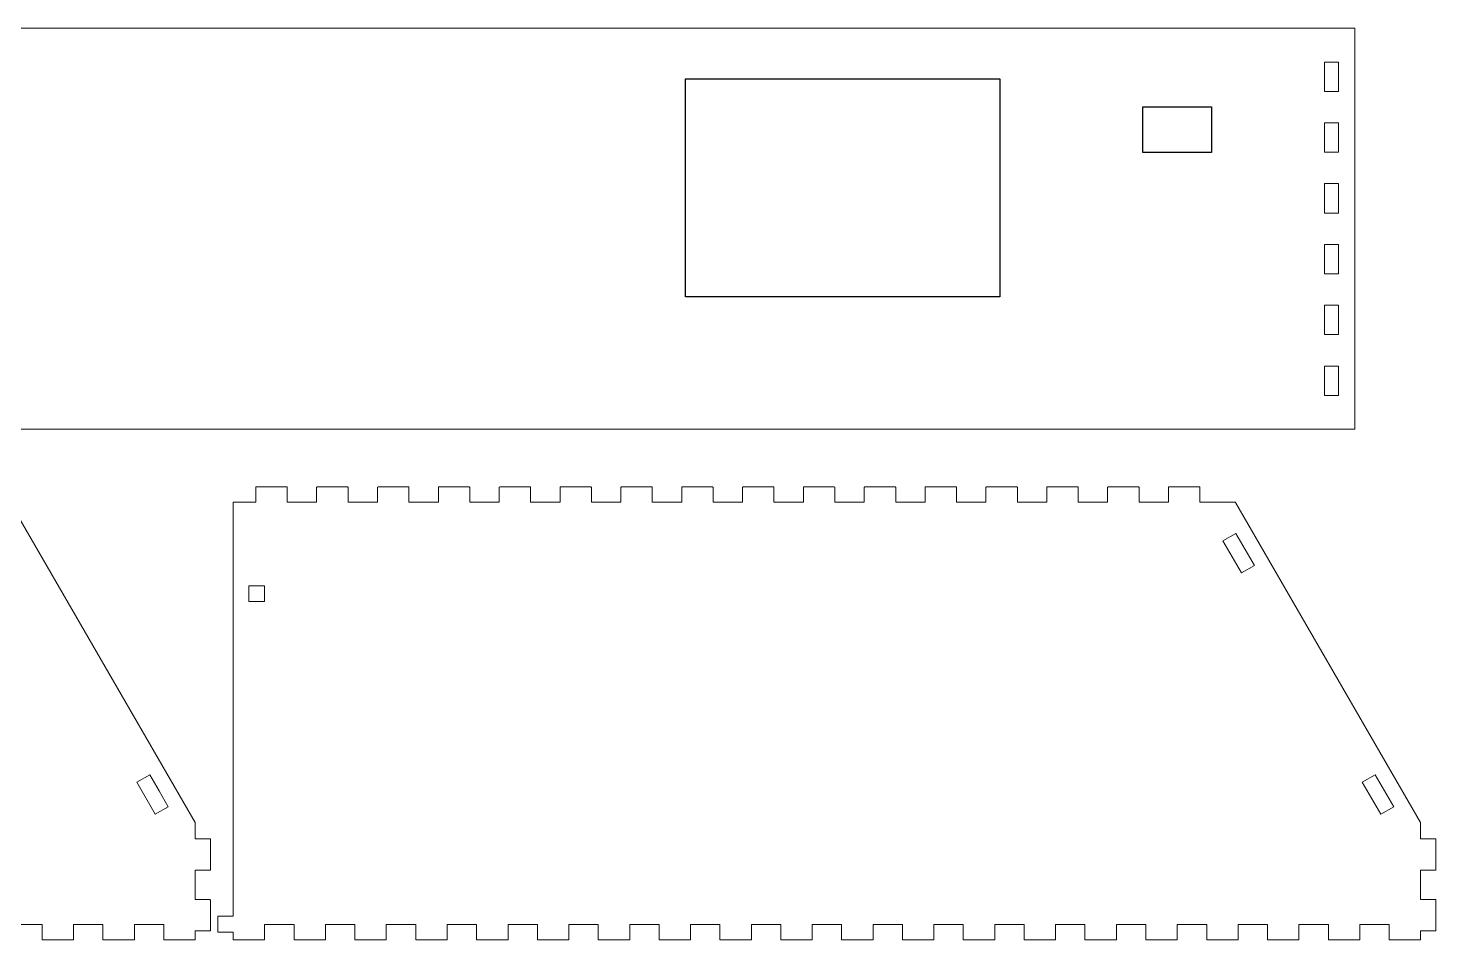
# Model space of a CAD drawing. Header units: millimetres. Extents: x -606 to 612, y -200 to 208.
# Drawn here: x -402.1 to -124.4, y -200.1 to -20.1 of the extents above; entities that cross this region are included whole.
import ezdxf

# ---------------------------------------------------------------- set-up
doc = ezdxf.new("R2010")
doc.units = ezdxf.units.MM
doc.header["$MEASUREMENT"] = 0
doc.layers.add('Camada 1', color=7, linetype='Continuous')

msp = doc.modelspace()

# ---------------------------------------------------------------- linework, layer by layer
for points in [[(-210.41, -30.11), (-210.41, -73.11), (-272.41, -73.11), (-272.41, -30.11)], [(-168.68, -35.64), (-168.68, -44.64), (-182.18, -44.64), (-182.18, -35.64)]]:
    msp.add_lwpolyline(points, close=True)
at = {"layer": 'Camada 1', "lineweight": 20}
for points, knots in [([(-140.4, -96.19), (-140.4, -96.19), (-140.4, -23.21), (-140.4, -23.21), (-140.4, -23.21), (-140.4, -20.21), (-140.4, -20.21), (-140.4, -20.16), (-140.45, -20.11), (-140.5, -20.11), (-140.5, -20.11), (-146.5, -20.11), (-146.5, -20.11), (-146.5, -20.11), (-534.5, -20.11), (-534.5, -20.11), (-534.5, -20.11), (-540.5, -20.11), (-540.5, -20.11), (-540.56, -20.11), (-540.6, -20.16), (-540.6, -20.21), (-540.6, -20.21), (-540.6, -23.21), (-540.6, -23.21), (-540.6, -23.21), (-540.6, -96.19), (-540.6, -96.19), (-540.6, -96.19), (-540.6, -99.19), (-540.6, -99.19), (-540.6, -99.24), (-540.56, -99.29), (-540.5, -99.29), (-540.5, -99.29), (-534.5, -99.29), (-534.5, -99.29), (-534.5, -99.29), (-146.5, -99.29), (-146.5, -99.29), (-146.5, -99.29), (-140.5, -99.29), (-140.5, -99.29), (-140.45, -99.29), (-140.4, -99.24), (-140.4, -99.19), (-140.4, -99.19), (-140.4, -96.19), (-140.4, -96.19)], [0, 0, 0, 0, 0.0625, 0.0625, 0.0625, 0.125, 0.125, 0.125, 0.1875, 0.1875, 0.1875, 0.25, 0.25, 0.25, 0.3125, 0.3125, 0.3125, 0.375, 0.375, 0.375, 0.4375, 0.4375, 0.4375, 0.5, 0.5, 0.5, 0.5625, 0.5625, 0.5625, 0.625, 0.625, 0.625, 0.6875, 0.6875, 0.6875, 0.75, 0.75, 0.75, 0.8125, 0.8125, 0.8125, 0.875, 0.875, 0.875, 0.9375, 0.9375, 0.9375, 1, 1, 1, 1]), ([(-143.6, -29.7), (-143.6, -29.7), (-143.6, -32.6), (-143.6, -32.6), (-143.6, -32.6), (-146.4, -32.6), (-146.4, -32.6), (-146.4, -32.6), (-146.4, -26.8), (-146.4, -26.8), (-146.4, -26.8), (-143.6, -26.8), (-143.6, -26.8), (-143.6, -26.8), (-143.6, -29.7), (-143.6, -29.7)], [0, 0, 0, 0, 0.2, 0.2, 0.2, 0.4, 0.4, 0.4, 0.6, 0.6, 0.6, 0.8, 0.8, 0.8, 1, 1, 1, 1]), ([(-143.6, -41.7), (-143.6, -41.7), (-143.6, -44.6), (-143.6, -44.6), (-143.6, -44.6), (-146.4, -44.6), (-146.4, -44.6), (-146.4, -44.6), (-146.4, -38.8), (-146.4, -38.8), (-146.4, -38.8), (-143.6, -38.8), (-143.6, -38.8), (-143.6, -38.8), (-143.6, -41.7), (-143.6, -41.7)], [0, 0, 0, 0, 0.2, 0.2, 0.2, 0.4, 0.4, 0.4, 0.6, 0.6, 0.6, 0.8, 0.8, 0.8, 1, 1, 1, 1]), ([(-143.6, -53.7), (-143.6, -53.7), (-143.6, -56.6), (-143.6, -56.6), (-143.6, -56.6), (-146.4, -56.6), (-146.4, -56.6), (-146.4, -56.6), (-146.4, -50.8), (-146.4, -50.8), (-146.4, -50.8), (-143.6, -50.8), (-143.6, -50.8), (-143.6, -50.8), (-143.6, -53.7), (-143.6, -53.7)], [0, 0, 0, 0, 0.2, 0.2, 0.2, 0.4, 0.4, 0.4, 0.6, 0.6, 0.6, 0.8, 0.8, 0.8, 1, 1, 1, 1]), ([(-143.6, -65.7), (-143.6, -65.7), (-143.6, -68.6), (-143.6, -68.6), (-143.6, -68.6), (-146.4, -68.6), (-146.4, -68.6), (-146.4, -68.6), (-146.4, -62.8), (-146.4, -62.8), (-146.4, -62.8), (-143.6, -62.8), (-143.6, -62.8), (-143.6, -62.8), (-143.6, -65.7), (-143.6, -65.7)], [0, 0, 0, 0, 0.2, 0.2, 0.2, 0.4, 0.4, 0.4, 0.6, 0.6, 0.6, 0.8, 0.8, 0.8, 1, 1, 1, 1]), ([(-143.6, -77.7), (-143.6, -77.7), (-143.6, -80.6), (-143.6, -80.6), (-143.6, -80.6), (-146.4, -80.6), (-146.4, -80.6), (-146.4, -80.6), (-146.4, -74.8), (-146.4, -74.8), (-146.4, -74.8), (-143.6, -74.8), (-143.6, -74.8), (-143.6, -74.8), (-143.6, -77.7), (-143.6, -77.7)], [0, 0, 0, 0, 0.2, 0.2, 0.2, 0.4, 0.4, 0.4, 0.6, 0.6, 0.6, 0.8, 0.8, 0.8, 1, 1, 1, 1]), ([(-143.6, -89.7), (-143.6, -89.7), (-143.6, -92.6), (-143.6, -92.6), (-143.6, -92.6), (-146.4, -92.6), (-146.4, -92.6), (-146.4, -92.6), (-146.4, -86.8), (-146.4, -86.8), (-146.4, -86.8), (-143.6, -86.8), (-143.6, -86.8), (-143.6, -86.8), (-143.6, -89.7), (-143.6, -89.7)], [0, 0, 0, 0, 0.2, 0.2, 0.2, 0.4, 0.4, 0.4, 0.6, 0.6, 0.6, 0.8, 0.8, 0.8, 1, 1, 1, 1]), ([(-603.21, -200.05), (-603.21, -200.05), (-597.21, -200.05), (-597.21, -200.05), (-597.15, -200.05), (-597.11, -200), (-597.11, -199.95), (-597.11, -199.95), (-597.11, -197.05), (-597.11, -197.05), (-597.11, -197.05), (-591.31, -197.05), (-591.31, -197.05), (-591.31, -197.05), (-591.31, -199.95), (-591.31, -199.95), (-591.31, -200), (-591.26, -200.05), (-591.21, -200.05), (-591.21, -200.05), (-585.21, -200.05), (-585.21, -200.05), (-585.15, -200.05), (-585.11, -200), (-585.11, -199.95), (-585.11, -199.95), (-585.11, -197.05), (-585.11, -197.05), (-585.11, -197.05), (-579.31, -197.05), (-579.31, -197.05), (-579.31, -197.05), (-579.31, -199.95), (-579.31, -199.95), (-579.31, -200), (-579.26, -200.05), (-579.21, -200.05), (-579.21, -200.05), (-573.21, -200.05), (-573.21, -200.05), (-573.15, -200.05), (-573.11, -200), (-573.11, -199.95), (-573.11, -199.95), (-573.11, -197.05), (-573.11, -197.05), (-573.11, -197.05), (-567.31, -197.05), (-567.31, -197.05), (-567.31, -197.05), (-567.31, -199.95), (-567.31, -199.95), (-567.31, -200), (-567.26, -200.05), (-567.21, -200.05), (-567.21, -200.05), (-561.21, -200.05), (-561.21, -200.05), (-561.15, -200.05), (-561.11, -200), (-561.11, -199.95), (-561.11, -199.95), (-561.11, -197.05), (-561.11, -197.05), (-561.11, -197.05), (-555.31, -197.05), (-555.31, -197.05), (-555.31, -197.05), (-555.31, -199.95), (-555.31, -199.95), (-555.31, -200), (-555.26, -200.05), (-555.21, -200.05), (-555.21, -200.05), (-549.21, -200.05), (-549.21, -200.05), (-549.15, -200.05), (-549.11, -200), (-549.11, -199.95), (-549.11, -199.95), (-549.11, -197.05), (-549.11, -197.05), (-549.11, -197.05), (-543.31, -197.05), (-543.31, -197.05), (-543.31, -197.05), (-543.31, -199.95), (-543.31, -199.95), (-543.31, -200), (-543.26, -200.05), (-543.21, -200.05), (-543.21, -200.05), (-537.21, -200.05), (-537.21, -200.05), (-537.15, -200.05), (-537.11, -200), (-537.11, -199.95), (-537.11, -199.95), (-537.11, -197.05), (-537.11, -197.05), (-537.11, -197.05), (-531.31, -197.05), (-531.31, -197.05), (-531.31, -197.05), (-531.31, -199.95), (-531.31, -199.95), (-531.31, -200), (-531.26, -200.05), (-531.21, -200.05), (-531.21, -200.05), (-525.21, -200.05), (-525.21, -200.05), (-525.15, -200.05), (-525.11, -200), (-525.11, -199.95), (-525.11, -199.95), (-525.11, -197.05), (-525.11, -197.05), (-525.11, -197.05), (-519.31, -197.05), (-519.31, -197.05), (-519.31, -197.05), (-519.31, -199.95), (-519.31, -199.95), (-519.31, -200), (-519.26, -200.05), (-519.21, -200.05), (-519.21, -200.05), (-513.21, -200.05), (-513.21, -200.05), (-513.15, -200.05), (-513.11, -200), (-513.11, -199.95), (-513.11, -199.95), (-513.11, -197.05), (-513.11, -197.05), (-513.11, -197.05), (-507.31, -197.05), (-507.31, -197.05), (-507.31, -197.05), (-507.31, -199.95), (-507.31, -199.95), (-507.31, -200), (-507.26, -200.05), (-507.21, -200.05), (-507.21, -200.05), (-501.21, -200.05), (-501.21, -200.05), (-501.15, -200.05), (-501.11, -200), (-501.11, -199.95), (-501.11, -199.95), (-501.11, -197.05), (-501.11, -197.05), (-501.11, -197.05), (-495.31, -197.05), (-495.31, -197.05), (-495.31, -197.05), (-495.31, -199.95), (-495.31, -199.95), (-495.31, -200), (-495.26, -200.05), (-495.21, -200.05), (-495.21, -200.05), (-489.21, -200.05), (-489.21, -200.05), (-489.15, -200.05), (-489.11, -200), (-489.11, -199.95), (-489.11, -199.95), (-489.11, -197.05), (-489.11, -197.05), (-489.11, -197.05), (-483.31, -197.05), (-483.31, -197.05), (-483.31, -197.05), (-483.31, -199.95), (-483.31, -199.95), (-483.31, -200), (-483.26, -200.05), (-483.21, -200.05), (-483.21, -200.05), (-477.21, -200.05), (-477.21, -200.05), (-477.15, -200.05), (-477.11, -200), (-477.11, -199.95), (-477.11, -199.95), (-477.11, -197.05), (-477.11, -197.05), (-477.11, -197.05), (-471.31, -197.05), (-471.31, -197.05), (-471.31, -197.05), (-471.31, -199.95), (-471.31, -199.95), (-471.31, -200), (-471.26, -200.05), (-471.21, -200.05), (-471.21, -200.05), (-465.21, -200.05), (-465.21, -200.05), (-465.15, -200.05), (-465.11, -200), (-465.11, -199.95), (-465.11, -199.95), (-465.11, -197.05), (-465.11, -197.05), (-465.11, -197.05), (-459.31, -197.05), (-459.31, -197.05), (-459.31, -197.05), (-459.31, -199.95), (-459.31, -199.95), (-459.31, -200), (-459.26, -200.05), (-459.21, -200.05), (-459.21, -200.05), (-453.21, -200.05), (-453.21, -200.05), (-453.15, -200.05), (-453.11, -200), (-453.11, -199.95), (-453.11, -199.95), (-453.11, -197.05), (-453.11, -197.05), (-453.11, -197.05), (-447.31, -197.05), (-447.31, -197.05), (-447.31, -197.05), (-447.31, -199.95), (-447.31, -199.95), (-447.31, -200), (-447.26, -200.05), (-447.21, -200.05), (-447.21, -200.05), (-441.21, -200.05), (-441.21, -200.05), (-441.15, -200.05), (-441.11, -200), (-441.11, -199.95), (-441.11, -199.95), (-441.11, -197.05), (-441.11, -197.05), (-441.11, -197.05), (-435.31, -197.05), (-435.31, -197.05), (-435.31, -197.05), (-435.31, -199.95), (-435.31, -199.95), (-435.31, -200), (-435.26, -200.05), (-435.21, -200.05), (-435.21, -200.05), (-429.21, -200.05), (-429.21, -200.05), (-429.15, -200.05), (-429.11, -200), (-429.11, -199.95), (-429.11, -199.95), (-429.11, -197.05), (-429.11, -197.05), (-429.11, -197.05), (-423.31, -197.05), (-423.31, -197.05), (-423.31, -197.05), (-423.31, -199.95), (-423.31, -199.95), (-423.31, -200), (-423.26, -200.05), (-423.21, -200.05), (-423.21, -200.05), (-417.21, -200.05), (-417.21, -200.05), (-417.15, -200.05), (-417.11, -200), (-417.11, -199.95), (-417.11, -199.95), (-417.11, -197.05), (-417.11, -197.05), (-417.11, -197.05), (-411.31, -197.05), (-411.31, -197.05), (-411.31, -197.05), (-411.31, -199.95), (-411.31, -199.95), (-411.31, -200), (-411.26, -200.05), (-411.21, -200.05), (-411.21, -200.05), (-405.21, -200.05), (-405.21, -200.05), (-405.15, -200.05), (-405.11, -200), (-405.11, -199.95), (-405.11, -199.95), (-405.11, -197.05), (-405.11, -197.05), (-405.11, -197.05), (-399.31, -197.05), (-399.31, -197.05), (-399.31, -197.05), (-399.31, -199.95), (-399.31, -199.95), (-399.31, -200), (-399.26, -200.05), (-399.21, -200.05), (-399.21, -200.05), (-393.21, -200.05), (-393.21, -200.05), (-393.15, -200.05), (-393.11, -200), (-393.11, -199.95), (-393.11, -199.95), (-393.11, -197.05), (-393.11, -197.05), (-393.11, -197.05), (-387.31, -197.05), (-387.31, -197.05), (-387.31, -197.05), (-387.31, -199.95), (-387.31, -199.95), (-387.31, -200), (-387.26, -200.05), (-387.21, -200.05), (-387.21, -200.05), (-381.21, -200.05), (-381.21, -200.05), (-381.15, -200.05), (-381.11, -200), (-381.11, -199.95), (-381.11, -199.95), (-381.11, -197.05), (-381.11, -197.05), (-381.11, -197.05), (-375.31, -197.05), (-375.31, -197.05), (-375.31, -197.05), (-375.31, -199.95), (-375.31, -199.95), (-375.31, -200), (-375.26, -200.05), (-375.21, -200.05), (-375.21, -200.05), (-369.21, -200.05), (-369.21, -200.05), (-369.15, -200.05), (-369.11, -200), (-369.11, -199.95), (-369.11, -199.95), (-369.11, -198.3), (-369.11, -198.3), (-369.11, -198.3), (-366.21, -198.3), (-366.21, -198.3), (-366.15, -198.3), (-366.11, -198.25), (-366.11, -198.2), (-366.11, -198.2), (-366.11, -192.2), (-366.11, -192.2), (-366.11, -192.15), (-366.15, -192.1), (-366.21, -192.1), (-366.21, -192.1), (-369.11, -192.1), (-369.11, -192.1), (-369.11, -192.1), (-369.11, -186.3), (-369.11, -186.3), (-369.11, -186.3), (-366.21, -186.3), (-366.21, -186.3), (-366.15, -186.3), (-366.11, -186.25), (-366.11, -186.2), (-366.11, -186.2), (-366.11, -180.2), (-366.11, -180.2), (-366.11, -180.15), (-366.15, -180.1), (-366.21, -180.1), (-366.21, -180.1), (-369.11, -180.1), (-369.11, -180.1), (-369.11, -180.1), (-369.11, -178.45), (-369.11, -178.45), (-369.11, -178.45), (-369.11, -176.95), (-369.11, -176.95), (-369.11, -176.93), (-369.12, -176.91), (-369.12, -176.9), (-369.12, -176.9), (-405.61, -113.7), (-405.61, -113.7), (-405.63, -113.67), (-405.66, -113.65), (-405.7, -113.65), (-405.7, -113.65), (-408.3, -113.65), (-408.3, -113.65), (-408.3, -113.65), (-412.65, -113.65), (-412.65, -113.65), (-412.65, -113.65), (-412.65, -110.75), (-412.65, -110.75), (-412.65, -110.69), (-412.7, -110.65), (-412.75, -110.65), (-412.75, -110.65), (-418.75, -110.65), (-418.75, -110.65), (-418.81, -110.65), (-418.85, -110.69), (-418.85, -110.75), (-418.85, -110.75), (-418.85, -113.65), (-418.85, -113.65), (-418.85, -113.65), (-424.65, -113.65), (-424.65, -113.65), (-424.65, -113.65), (-424.65, -110.75), (-424.65, -110.75), (-424.65, -110.69), (-424.7, -110.65), (-424.75, -110.65), (-424.75, -110.65), (-430.75, -110.65), (-430.75, -110.65), (-430.81, -110.65), (-430.85, -110.69), (-430.85, -110.75), (-430.85, -110.75), (-430.85, -113.65), (-430.85, -113.65), (-430.85, -113.65), (-436.65, -113.65), (-436.65, -113.65), (-436.65, -113.65), (-436.65, -110.75), (-436.65, -110.75), (-436.65, -110.69), (-436.7, -110.65), (-436.75, -110.65), (-436.75, -110.65), (-442.75, -110.65), (-442.75, -110.65), (-442.81, -110.65), (-442.85, -110.69), (-442.85, -110.75), (-442.85, -110.75), (-442.85, -113.65), (-442.85, -113.65), (-442.85, -113.65), (-448.65, -113.65), (-448.65, -113.65), (-448.65, -113.65), (-448.65, -110.75), (-448.65, -110.75), (-448.65, -110.69), (-448.7, -110.65), (-448.75, -110.65), (-448.75, -110.65), (-454.75, -110.65), (-454.75, -110.65), (-454.81, -110.65), (-454.85, -110.69), (-454.85, -110.75), (-454.85, -110.75), (-454.85, -113.65), (-454.85, -113.65), (-454.85, -113.65), (-460.65, -113.65), (-460.65, -113.65), (-460.65, -113.65), (-460.65, -110.75), (-460.65, -110.75), (-460.65, -110.69), (-460.7, -110.65), (-460.75, -110.65), (-460.75, -110.65), (-466.75, -110.65), (-466.75, -110.65), (-466.81, -110.65), (-466.85, -110.69), (-466.85, -110.75), (-466.85, -110.75), (-466.85, -113.65), (-466.85, -113.65), (-466.85, -113.65), (-472.65, -113.65), (-472.65, -113.65), (-472.65, -113.65), (-472.65, -110.75), (-472.65, -110.75), (-472.65, -110.69), (-472.7, -110.65), (-472.75, -110.65), (-472.75, -110.65), (-478.75, -110.65), (-478.75, -110.65), (-478.81, -110.65), (-478.85, -110.69), (-478.85, -110.75), (-478.85, -110.75), (-478.85, -113.65), (-478.85, -113.65), (-478.85, -113.65), (-484.65, -113.65), (-484.65, -113.65), (-484.65, -113.65), (-484.65, -110.75), (-484.65, -110.75), (-484.65, -110.69), (-484.7, -110.65), (-484.75, -110.65), (-484.75, -110.65), (-490.75, -110.65), (-490.75, -110.65), (-490.81, -110.65), (-490.85, -110.69), (-490.85, -110.75), (-490.85, -110.75), (-490.85, -113.65), (-490.85, -113.65), (-490.85, -113.65), (-496.65, -113.65), (-496.65, -113.65), (-496.65, -113.65), (-496.65, -110.75), (-496.65, -110.75), (-496.65, -110.69), (-496.7, -110.65), (-496.75, -110.65), (-496.75, -110.65), (-502.75, -110.65), (-502.75, -110.65), (-502.81, -110.65), (-502.85, -110.69), (-502.85, -110.75), (-502.85, -110.75), (-502.85, -113.65), (-502.85, -113.65), (-502.85, -113.65), (-508.65, -113.65), (-508.65, -113.65), (-508.65, -113.65), (-508.65, -110.75), (-508.65, -110.75), (-508.65, -110.69), (-508.7, -110.65), (-508.75, -110.65), (-508.75, -110.65), (-514.75, -110.65), (-514.75, -110.65), (-514.81, -110.65), (-514.85, -110.69), (-514.85, -110.75), (-514.85, -110.75), (-514.85, -113.65), (-514.85, -113.65), (-514.85, -113.65), (-520.65, -113.65), (-520.65, -113.65), (-520.65, -113.65), (-520.65, -110.75), (-520.65, -110.75), (-520.65, -110.69), (-520.7, -110.65), (-520.75, -110.65), (-520.75, -110.65), (-526.75, -110.65), (-526.75, -110.65), (-526.81, -110.65), (-526.85, -110.69), (-526.85, -110.75), (-526.85, -110.75), (-526.85, -113.65), (-526.85, -113.65), (-526.85, -113.65), (-532.65, -113.65), (-532.65, -113.65), (-532.65, -113.65), (-532.65, -110.75), (-532.65, -110.75), (-532.65, -110.69), (-532.7, -110.65), (-532.75, -110.65), (-532.75, -110.65), (-538.75, -110.65), (-538.75, -110.65), (-538.81, -110.65), (-538.85, -110.69), (-538.85, -110.75), (-538.85, -110.75), (-538.85, -113.65), (-538.85, -113.65), (-538.85, -113.65), (-544.65, -113.65), (-544.65, -113.65), (-544.65, -113.65), (-544.65, -110.75), (-544.65, -110.75), (-544.65, -110.69), (-544.7, -110.65), (-544.75, -110.65), (-544.75, -110.65), (-550.75, -110.65), (-550.75, -110.65), (-550.81, -110.65), (-550.85, -110.69), (-550.85, -110.75), (-550.85, -110.75), (-550.85, -113.65), (-550.85, -113.65), (-550.85, -113.65), (-556.65, -113.65), (-556.65, -113.65), (-556.65, -113.65), (-556.65, -110.75), (-556.65, -110.75), (-556.65, -110.69), (-556.7, -110.65), (-556.75, -110.65), (-556.75, -110.65), (-562.75, -110.65), (-562.75, -110.65), (-562.81, -110.65), (-562.85, -110.69), (-562.85, -110.75), (-562.85, -110.75), (-562.85, -113.65), (-562.85, -113.65), (-562.85, -113.65), (-568.65, -113.65), (-568.65, -113.65), (-568.65, -113.65), (-568.65, -110.75), (-568.65, -110.75), (-568.65, -110.69), (-568.7, -110.65), (-568.75, -110.65), (-568.75, -110.65), (-574.75, -110.65), (-574.75, -110.65), (-574.81, -110.65), (-574.85, -110.69), (-574.85, -110.75), (-574.85, -110.75), (-574.85, -113.65), (-574.85, -113.65), (-574.85, -113.65), (-580.65, -113.65), (-580.65, -113.65), (-580.65, -113.65), (-580.65, -110.75), (-580.65, -110.75), (-580.65, -110.69), (-580.7, -110.65), (-580.75, -110.65), (-580.75, -110.65), (-586.75, -110.65), (-586.75, -110.65), (-586.81, -110.65), (-586.85, -110.69), (-586.85, -110.75), (-586.85, -110.75), (-586.85, -113.65), (-586.85, -113.65), (-586.85, -113.65), (-592.65, -113.65), (-592.65, -113.65), (-592.65, -113.65), (-592.65, -110.75), (-592.65, -110.75), (-592.65, -110.69), (-592.7, -110.65), (-592.75, -110.65), (-592.75, -110.65), (-598.75, -110.65), (-598.75, -110.65), (-598.81, -110.65), (-598.85, -110.69), (-598.85, -110.75), (-598.85, -110.75), (-598.85, -113.65), (-598.85, -113.65), (-598.85, -113.65), (-603.21, -113.65), (-603.21, -113.65), (-603.26, -113.65), (-603.31, -113.69), (-603.31, -113.75), (-603.31, -113.75), (-603.31, -193.95), (-603.31, -193.95), (-603.31, -193.95), (-603.31, -195.35), (-603.31, -195.35), (-603.31, -195.35), (-606.21, -195.35), (-606.21, -195.35), (-606.26, -195.35), (-606.31, -195.4), (-606.31, -195.45), (-606.31, -195.45), (-606.31, -198.45), (-606.31, -198.45), (-606.31, -198.5), (-606.26, -198.55), (-606.21, -198.55), (-606.21, -198.55), (-603.31, -198.55), (-603.31, -198.55), (-603.31, -198.55), (-603.31, -199.95), (-603.31, -199.95), (-603.31, -200), (-603.26, -200.05), (-603.21, -200.05)], [0, 0, 0, 0, 0.004149, 0.004149, 0.004149, 0.008299, 0.008299, 0.008299, 0.012448, 0.012448, 0.012448, 0.016598, 0.016598, 0.016598, 0.020747, 0.020747, 0.020747, 0.024896, 0.024896, 0.024896, 0.029046, 0.029046, 0.029046, 0.033195, 0.033195, 0.033195, 0.037344, 0.037344, 0.037344, 0.041494, 0.041494, 0.041494, 0.045643, 0.045643, 0.045643, 0.049793, 0.049793, 0.049793, 0.053942, 0.053942, 0.053942, 0.058091, 0.058091, 0.058091, 0.062241, 0.062241, 0.062241, 0.06639, 0.06639, 0.06639, 0.070539, 0.070539, 0.070539, 0.074689, 0.074689, 0.074689, 0.078838, 0.078838, 0.078838, 0.082988, 0.082988, 0.082988, 0.087137, 0.087137, 0.087137, 0.091286, 0.091286, 0.091286, 0.095436, 0.095436, 0.095436, 0.099585, 0.099585, 0.099585, 0.103734, 0.103734, 0.103734, 0.107884, 0.107884, 0.107884, 0.112033, 0.112033, 0.112033, 0.116183, 0.116183, 0.116183, 0.120332, 0.120332, 0.120332, 0.124481, 0.124481, 0.124481, 0.128631, 0.128631, 0.128631, 0.13278, 0.13278, 0.13278, 0.136929, 0.136929, 0.136929, 0.141079, 0.141079, 0.141079, 0.145228, 0.145228, 0.145228, 0.149378, 0.149378, 0.149378, 0.153527, 0.153527, 0.153527, 0.157676, 0.157676, 0.157676, 0.161826, 0.161826, 0.161826, 0.165975, 0.165975, 0.165975, 0.170124, 0.170124, 0.170124, 0.174274, 0.174274, 0.174274, 0.178423, 0.178423, 0.178423, 0.182573, 0.182573, 0.182573, 0.186722, 0.186722, 0.186722, 0.190871, 0.190871, 0.190871, 0.195021, 0.195021, 0.195021, 0.19917, 0.19917, 0.19917, 0.20332, 0.20332, 0.20332, 0.207469, 0.207469, 0.207469, 0.211618, 0.211618, 0.211618, 0.215768, 0.215768, 0.215768, 0.219917, 0.219917, 0.219917, 0.224066, 0.224066, 0.224066, 0.228216, 0.228216, 0.228216, 0.232365, 0.232365, 0.232365, 0.236515, 0.236515, 0.236515, 0.240664, 0.240664, 0.240664, 0.244813, 0.244813, 0.244813, 0.248963, 0.248963, 0.248963, 0.253112, 0.253112, 0.253112, 0.257261, 0.257261, 0.257261, 0.261411, 0.261411, 0.261411, 0.26556, 0.26556, 0.26556, 0.26971, 0.26971, 0.26971, 0.273859, 0.273859, 0.273859, 0.278008, 0.278008, 0.278008, 0.282158, 0.282158, 0.282158, 0.286307, 0.286307, 0.286307, 0.290456, 0.290456, 0.290456, 0.294606, 0.294606, 0.294606, 0.298755, 0.298755, 0.298755, 0.302905, 0.302905, 0.302905, 0.307054, 0.307054, 0.307054, 0.311203, 0.311203, 0.311203, 0.315353, 0.315353, 0.315353, 0.319502, 0.319502, 0.319502, 0.323651, 0.323651, 0.323651, 0.327801, 0.327801, 0.327801, 0.33195, 0.33195, 0.33195, 0.3361, 0.3361, 0.3361, 0.340249, 0.340249, 0.340249, 0.344398, 0.344398, 0.344398, 0.348548, 0.348548, 0.348548, 0.352697, 0.352697, 0.352697, 0.356846, 0.356846, 0.356846, 0.360996, 0.360996, 0.360996, 0.365145, 0.365145, 0.365145, 0.369295, 0.369295, 0.369295, 0.373444, 0.373444, 0.373444, 0.377593, 0.377593, 0.377593, 0.381743, 0.381743, 0.381743, 0.385892, 0.385892, 0.385892, 0.390041, 0.390041, 0.390041, 0.394191, 0.394191, 0.394191, 0.39834, 0.39834, 0.39834, 0.40249, 0.40249, 0.40249, 0.406639, 0.406639, 0.406639, 0.410788, 0.410788, 0.410788, 0.414938, 0.414938, 0.414938, 0.419087, 0.419087, 0.419087, 0.423237, 0.423237, 0.423237, 0.427386, 0.427386, 0.427386, 0.431535, 0.431535, 0.431535, 0.435685, 0.435685, 0.435685, 0.439834, 0.439834, 0.439834, 0.443983, 0.443983, 0.443983, 0.448133, 0.448133, 0.448133, 0.452282, 0.452282, 0.452282, 0.456432, 0.456432, 0.456432, 0.460581, 0.460581, 0.460581, 0.46473, 0.46473, 0.46473, 0.46888, 0.46888, 0.46888, 0.473029, 0.473029, 0.473029, 0.477178, 0.477178, 0.477178, 0.481328, 0.481328, 0.481328, 0.485477, 0.485477, 0.485477, 0.489627, 0.489627, 0.489627, 0.493776, 0.493776, 0.493776, 0.497925, 0.497925, 0.497925, 0.502075, 0.502075, 0.502075, 0.506224, 0.506224, 0.506224, 0.510373, 0.510373, 0.510373, 0.514523, 0.514523, 0.514523, 0.518672, 0.518672, 0.518672, 0.522822, 0.522822, 0.522822, 0.526971, 0.526971, 0.526971, 0.53112, 0.53112, 0.53112, 0.53527, 0.53527, 0.53527, 0.539419, 0.539419, 0.539419, 0.543568, 0.543568, 0.543568, 0.547718, 0.547718, 0.547718, 0.551867, 0.551867, 0.551867, 0.556017, 0.556017, 0.556017, 0.560166, 0.560166, 0.560166, 0.564315, 0.564315, 0.564315, 0.568465, 0.568465, 0.568465, 0.572614, 0.572614, 0.572614, 0.576763, 0.576763, 0.576763, 0.580913, 0.580913, 0.580913, 0.585062, 0.585062, 0.585062, 0.589212, 0.589212, 0.589212, 0.593361, 0.593361, 0.593361, 0.59751, 0.59751, 0.59751, 0.60166, 0.60166, 0.60166, 0.605809, 0.605809, 0.605809, 0.609959, 0.609959, 0.609959, 0.614108, 0.614108, 0.614108, 0.618257, 0.618257, 0.618257, 0.622407, 0.622407, 0.622407, 0.626556, 0.626556, 0.626556, 0.630705, 0.630705, 0.630705, 0.634855, 0.634855, 0.634855, 0.639004, 0.639004, 0.639004, 0.643154, 0.643154, 0.643154, 0.647303, 0.647303, 0.647303, 0.651452, 0.651452, 0.651452, 0.655602, 0.655602, 0.655602, 0.659751, 0.659751, 0.659751, 0.6639, 0.6639, 0.6639, 0.66805, 0.66805, 0.66805, 0.672199, 0.672199, 0.672199, 0.676349, 0.676349, 0.676349, 0.680498, 0.680498, 0.680498, 0.684647, 0.684647, 0.684647, 0.688797, 0.688797, 0.688797, 0.692946, 0.692946, 0.692946, 0.697095, 0.697095, 0.697095, 0.701245, 0.701245, 0.701245, 0.705394, 0.705394, 0.705394, 0.709544, 0.709544, 0.709544, 0.713693, 0.713693, 0.713693, 0.717842, 0.717842, 0.717842, 0.721992, 0.721992, 0.721992, 0.726141, 0.726141, 0.726141, 0.73029, 0.73029, 0.73029, 0.73444, 0.73444, 0.73444, 0.738589, 0.738589, 0.738589, 0.742739, 0.742739, 0.742739, 0.746888, 0.746888, 0.746888, 0.751037, 0.751037, 0.751037, 0.755187, 0.755187, 0.755187, 0.759336, 0.759336, 0.759336, 0.763485, 0.763485, 0.763485, 0.767635, 0.767635, 0.767635, 0.771784, 0.771784, 0.771784, 0.775934, 0.775934, 0.775934, 0.780083, 0.780083, 0.780083, 0.784232, 0.784232, 0.784232, 0.788382, 0.788382, 0.788382, 0.792531, 0.792531, 0.792531, 0.79668, 0.79668, 0.79668, 0.80083, 0.80083, 0.80083, 0.804979, 0.804979, 0.804979, 0.809129, 0.809129, 0.809129, 0.813278, 0.813278, 0.813278, 0.817427, 0.817427, 0.817427, 0.821577, 0.821577, 0.821577, 0.825726, 0.825726, 0.825726, 0.829876, 0.829876, 0.829876, 0.834025, 0.834025, 0.834025, 0.838174, 0.838174, 0.838174, 0.842324, 0.842324, 0.842324, 0.846473, 0.846473, 0.846473, 0.850622, 0.850622, 0.850622, 0.854772, 0.854772, 0.854772, 0.858921, 0.858921, 0.858921, 0.863071, 0.863071, 0.863071, 0.86722, 0.86722, 0.86722, 0.871369, 0.871369, 0.871369, 0.875519, 0.875519, 0.875519, 0.879668, 0.879668, 0.879668, 0.883817, 0.883817, 0.883817, 0.887967, 0.887967, 0.887967, 0.892116, 0.892116, 0.892116, 0.896266, 0.896266, 0.896266, 0.900415, 0.900415, 0.900415, 0.904564, 0.904564, 0.904564, 0.908714, 0.908714, 0.908714, 0.912863, 0.912863, 0.912863, 0.917012, 0.917012, 0.917012, 0.921162, 0.921162, 0.921162, 0.925311, 0.925311, 0.925311, 0.929461, 0.929461, 0.929461, 0.93361, 0.93361, 0.93361, 0.937759, 0.937759, 0.937759, 0.941909, 0.941909, 0.941909, 0.946058, 0.946058, 0.946058, 0.950207, 0.950207, 0.950207, 0.954357, 0.954357, 0.954357, 0.958506, 0.958506, 0.958506, 0.962656, 0.962656, 0.962656, 0.966805, 0.966805, 0.966805, 0.970954, 0.970954, 0.970954, 0.975104, 0.975104, 0.975104, 0.979253, 0.979253, 0.979253, 0.983402, 0.983402, 0.983402, 0.987552, 0.987552, 0.987552, 0.991701, 0.991701, 0.991701, 0.995851, 0.995851, 0.995851, 1, 1, 1, 1]), ([(-361.51, -200.05), (-361.51, -200.05), (-355.51, -200.05), (-355.51, -200.05), (-355.45, -200.05), (-355.41, -200), (-355.41, -199.95), (-355.41, -199.95), (-355.41, -197.05), (-355.41, -197.05), (-355.41, -197.05), (-349.61, -197.05), (-349.61, -197.05), (-349.61, -197.05), (-349.61, -199.95), (-349.61, -199.95), (-349.61, -200), (-349.56, -200.05), (-349.51, -200.05), (-349.51, -200.05), (-343.51, -200.05), (-343.51, -200.05), (-343.45, -200.05), (-343.41, -200), (-343.41, -199.95), (-343.41, -199.95), (-343.41, -197.05), (-343.41, -197.05), (-343.41, -197.05), (-337.61, -197.05), (-337.61, -197.05), (-337.61, -197.05), (-337.61, -199.95), (-337.61, -199.95), (-337.61, -200), (-337.56, -200.05), (-337.51, -200.05), (-337.51, -200.05), (-331.51, -200.05), (-331.51, -200.05), (-331.45, -200.05), (-331.41, -200), (-331.41, -199.95), (-331.41, -199.95), (-331.41, -197.05), (-331.41, -197.05), (-331.41, -197.05), (-325.61, -197.05), (-325.61, -197.05), (-325.61, -197.05), (-325.61, -199.95), (-325.61, -199.95), (-325.61, -200), (-325.56, -200.05), (-325.51, -200.05), (-325.51, -200.05), (-319.51, -200.05), (-319.51, -200.05), (-319.45, -200.05), (-319.41, -200), (-319.41, -199.95), (-319.41, -199.95), (-319.41, -197.05), (-319.41, -197.05), (-319.41, -197.05), (-313.61, -197.05), (-313.61, -197.05), (-313.61, -197.05), (-313.61, -199.95), (-313.61, -199.95), (-313.61, -200), (-313.56, -200.05), (-313.51, -200.05), (-313.51, -200.05), (-307.51, -200.05), (-307.51, -200.05), (-307.45, -200.05), (-307.41, -200), (-307.41, -199.95), (-307.41, -199.95), (-307.41, -197.05), (-307.41, -197.05), (-307.41, -197.05), (-301.61, -197.05), (-301.61, -197.05), (-301.61, -197.05), (-301.61, -199.95), (-301.61, -199.95), (-301.61, -200), (-301.56, -200.05), (-301.51, -200.05), (-301.51, -200.05), (-295.51, -200.05), (-295.51, -200.05), (-295.45, -200.05), (-295.41, -200), (-295.41, -199.95), (-295.41, -199.95), (-295.41, -197.05), (-295.41, -197.05), (-295.41, -197.05), (-289.61, -197.05), (-289.61, -197.05), (-289.61, -197.05), (-289.61, -199.95), (-289.61, -199.95), (-289.61, -200), (-289.56, -200.05), (-289.51, -200.05), (-289.51, -200.05), (-283.51, -200.05), (-283.51, -200.05), (-283.45, -200.05), (-283.41, -200), (-283.41, -199.95), (-283.41, -199.95), (-283.41, -197.05), (-283.41, -197.05), (-283.41, -197.05), (-277.61, -197.05), (-277.61, -197.05), (-277.61, -197.05), (-277.61, -199.95), (-277.61, -199.95), (-277.61, -200), (-277.56, -200.05), (-277.51, -200.05), (-277.51, -200.05), (-271.51, -200.05), (-271.51, -200.05), (-271.45, -200.05), (-271.41, -200), (-271.41, -199.95), (-271.41, -199.95), (-271.41, -197.05), (-271.41, -197.05), (-271.41, -197.05), (-265.61, -197.05), (-265.61, -197.05), (-265.61, -197.05), (-265.61, -199.95), (-265.61, -199.95), (-265.61, -200), (-265.56, -200.05), (-265.51, -200.05), (-265.51, -200.05), (-259.51, -200.05), (-259.51, -200.05), (-259.45, -200.05), (-259.41, -200), (-259.41, -199.95), (-259.41, -199.95), (-259.41, -197.05), (-259.41, -197.05), (-259.41, -197.05), (-253.61, -197.05), (-253.61, -197.05), (-253.61, -197.05), (-253.61, -199.95), (-253.61, -199.95), (-253.61, -200), (-253.56, -200.05), (-253.51, -200.05), (-253.51, -200.05), (-247.51, -200.05), (-247.51, -200.05), (-247.46, -200.05), (-247.41, -200), (-247.41, -199.95), (-247.41, -199.95), (-247.41, -197.05), (-247.41, -197.05), (-247.41, -197.05), (-241.61, -197.05), (-241.61, -197.05), (-241.61, -197.05), (-241.61, -199.95), (-241.61, -199.95), (-241.61, -200), (-241.56, -200.05), (-241.51, -200.05), (-241.51, -200.05), (-235.51, -200.05), (-235.51, -200.05), (-235.46, -200.05), (-235.41, -200), (-235.41, -199.95), (-235.41, -199.95), (-235.41, -197.05), (-235.41, -197.05), (-235.41, -197.05), (-229.61, -197.05), (-229.61, -197.05), (-229.61, -197.05), (-229.61, -199.95), (-229.61, -199.95), (-229.61, -200), (-229.56, -200.05), (-229.51, -200.05), (-229.51, -200.05), (-223.51, -200.05), (-223.51, -200.05), (-223.46, -200.05), (-223.41, -200), (-223.41, -199.95), (-223.41, -199.95), (-223.41, -197.05), (-223.41, -197.05), (-223.41, -197.05), (-217.61, -197.05), (-217.61, -197.05), (-217.61, -197.05), (-217.61, -199.95), (-217.61, -199.95), (-217.61, -200), (-217.56, -200.05), (-217.51, -200.05), (-217.51, -200.05), (-211.51, -200.05), (-211.51, -200.05), (-211.46, -200.05), (-211.41, -200), (-211.41, -199.95), (-211.41, -199.95), (-211.41, -197.05), (-211.41, -197.05), (-211.41, -197.05), (-205.61, -197.05), (-205.61, -197.05), (-205.61, -197.05), (-205.61, -199.95), (-205.61, -199.95), (-205.61, -200), (-205.56, -200.05), (-205.51, -200.05), (-205.51, -200.05), (-199.51, -200.05), (-199.51, -200.05), (-199.46, -200.05), (-199.41, -200), (-199.41, -199.95), (-199.41, -199.95), (-199.41, -197.05), (-199.41, -197.05), (-199.41, -197.05), (-193.61, -197.05), (-193.61, -197.05), (-193.61, -197.05), (-193.61, -199.95), (-193.61, -199.95), (-193.61, -200), (-193.56, -200.05), (-193.51, -200.05), (-193.51, -200.05), (-187.51, -200.05), (-187.51, -200.05), (-187.46, -200.05), (-187.41, -200), (-187.41, -199.95), (-187.41, -199.95), (-187.41, -197.05), (-187.41, -197.05), (-187.41, -197.05), (-181.61, -197.05), (-181.61, -197.05), (-181.61, -197.05), (-181.61, -199.95), (-181.61, -199.95), (-181.61, -200), (-181.56, -200.05), (-181.51, -200.05), (-181.51, -200.05), (-175.51, -200.05), (-175.51, -200.05), (-175.46, -200.05), (-175.41, -200), (-175.41, -199.95), (-175.41, -199.95), (-175.41, -197.05), (-175.41, -197.05), (-175.41, -197.05), (-169.61, -197.05), (-169.61, -197.05), (-169.61, -197.05), (-169.61, -199.95), (-169.61, -199.95), (-169.61, -200), (-169.56, -200.05), (-169.51, -200.05), (-169.51, -200.05), (-163.51, -200.05), (-163.51, -200.05), (-163.46, -200.05), (-163.41, -200), (-163.41, -199.95), (-163.41, -199.95), (-163.41, -197.05), (-163.41, -197.05), (-163.41, -197.05), (-157.61, -197.05), (-157.61, -197.05), (-157.61, -197.05), (-157.61, -199.95), (-157.61, -199.95), (-157.61, -200), (-157.56, -200.05), (-157.51, -200.05), (-157.51, -200.05), (-151.51, -200.05), (-151.51, -200.05), (-151.46, -200.05), (-151.41, -200), (-151.41, -199.95), (-151.41, -199.95), (-151.41, -197.05), (-151.41, -197.05), (-151.41, -197.05), (-145.61, -197.05), (-145.61, -197.05), (-145.61, -197.05), (-145.61, -199.95), (-145.61, -199.95), (-145.61, -200), (-145.56, -200.05), (-145.51, -200.05), (-145.51, -200.05), (-139.51, -200.05), (-139.51, -200.05), (-139.46, -200.05), (-139.41, -200), (-139.41, -199.95), (-139.41, -199.95), (-139.41, -197.05), (-139.41, -197.05), (-139.41, -197.05), (-133.61, -197.05), (-133.61, -197.05), (-133.61, -197.05), (-133.61, -199.95), (-133.61, -199.95), (-133.61, -200), (-133.56, -200.05), (-133.51, -200.05), (-133.51, -200.05), (-127.51, -200.05), (-127.51, -200.05), (-127.45, -200.05), (-127.41, -200), (-127.41, -199.95), (-127.41, -199.95), (-127.41, -198.3), (-127.41, -198.3), (-127.41, -198.3), (-124.51, -198.3), (-124.51, -198.3), (-124.45, -198.3), (-124.41, -198.25), (-124.41, -198.2), (-124.41, -198.2), (-124.41, -192.2), (-124.41, -192.2), (-124.41, -192.15), (-124.45, -192.1), (-124.51, -192.1), (-124.51, -192.1), (-127.41, -192.1), (-127.41, -192.1), (-127.41, -192.1), (-127.41, -186.3), (-127.41, -186.3), (-127.41, -186.3), (-124.51, -186.3), (-124.51, -186.3), (-124.45, -186.3), (-124.41, -186.25), (-124.41, -186.2), (-124.41, -186.2), (-124.41, -180.2), (-124.41, -180.2), (-124.41, -180.15), (-124.45, -180.1), (-124.51, -180.1), (-124.51, -180.1), (-127.41, -180.1), (-127.41, -180.1), (-127.41, -180.1), (-127.41, -178.45), (-127.41, -178.45), (-127.41, -178.45), (-127.41, -176.95), (-127.41, -176.95), (-127.41, -176.93), (-127.42, -176.91), (-127.42, -176.9), (-127.42, -176.9), (-163.91, -113.7), (-163.91, -113.7), (-163.93, -113.67), (-163.96, -113.65), (-164, -113.65), (-164, -113.65), (-166.6, -113.65), (-166.6, -113.65), (-166.6, -113.65), (-170.95, -113.65), (-170.95, -113.65), (-170.95, -113.65), (-170.95, -110.75), (-170.95, -110.75), (-170.95, -110.69), (-171, -110.65), (-171.05, -110.65), (-171.05, -110.65), (-177.05, -110.65), (-177.05, -110.65), (-177.11, -110.65), (-177.15, -110.69), (-177.15, -110.75), (-177.15, -110.75), (-177.15, -113.65), (-177.15, -113.65), (-177.15, -113.65), (-182.95, -113.65), (-182.95, -113.65), (-182.95, -113.65), (-182.95, -110.75), (-182.95, -110.75), (-182.95, -110.69), (-183, -110.65), (-183.05, -110.65), (-183.05, -110.65), (-189.05, -110.65), (-189.05, -110.65), (-189.11, -110.65), (-189.15, -110.69), (-189.15, -110.75), (-189.15, -110.75), (-189.15, -113.65), (-189.15, -113.65), (-189.15, -113.65), (-194.95, -113.65), (-194.95, -113.65), (-194.95, -113.65), (-194.95, -110.75), (-194.95, -110.75), (-194.95, -110.69), (-195, -110.65), (-195.05, -110.65), (-195.05, -110.65), (-201.05, -110.65), (-201.05, -110.65), (-201.11, -110.65), (-201.15, -110.69), (-201.15, -110.75), (-201.15, -110.75), (-201.15, -113.65), (-201.15, -113.65), (-201.15, -113.65), (-206.95, -113.65), (-206.95, -113.65), (-206.95, -113.65), (-206.95, -110.75), (-206.95, -110.75), (-206.95, -110.69), (-207, -110.65), (-207.05, -110.65), (-207.05, -110.65), (-213.05, -110.65), (-213.05, -110.65), (-213.11, -110.65), (-213.15, -110.69), (-213.15, -110.75), (-213.15, -110.75), (-213.15, -113.65), (-213.15, -113.65), (-213.15, -113.65), (-218.95, -113.65), (-218.95, -113.65), (-218.95, -113.65), (-218.95, -110.75), (-218.95, -110.75), (-218.95, -110.69), (-219, -110.65), (-219.05, -110.65), (-219.05, -110.65), (-225.05, -110.65), (-225.05, -110.65), (-225.11, -110.65), (-225.15, -110.69), (-225.15, -110.75), (-225.15, -110.75), (-225.15, -113.65), (-225.15, -113.65), (-225.15, -113.65), (-230.95, -113.65), (-230.95, -113.65), (-230.95, -113.65), (-230.95, -110.75), (-230.95, -110.75), (-230.95, -110.69), (-231, -110.65), (-231.05, -110.65), (-231.05, -110.65), (-237.05, -110.65), (-237.05, -110.65), (-237.11, -110.65), (-237.15, -110.69), (-237.15, -110.75), (-237.15, -110.75), (-237.15, -113.65), (-237.15, -113.65), (-237.15, -113.65), (-242.95, -113.65), (-242.95, -113.65), (-242.95, -113.65), (-242.95, -110.75), (-242.95, -110.75), (-242.95, -110.69), (-243, -110.65), (-243.05, -110.65), (-243.05, -110.65), (-249.05, -110.65), (-249.05, -110.65), (-249.11, -110.65), (-249.15, -110.69), (-249.15, -110.75), (-249.15, -110.75), (-249.15, -113.65), (-249.15, -113.65), (-249.15, -113.65), (-254.95, -113.65), (-254.95, -113.65), (-254.95, -113.65), (-254.95, -110.75), (-254.95, -110.75), (-254.95, -110.69), (-255, -110.65), (-255.05, -110.65), (-255.05, -110.65), (-261.05, -110.65), (-261.05, -110.65), (-261.11, -110.65), (-261.15, -110.69), (-261.15, -110.75), (-261.15, -110.75), (-261.15, -113.65), (-261.15, -113.65), (-261.15, -113.65), (-266.95, -113.65), (-266.95, -113.65), (-266.95, -113.65), (-266.95, -110.75), (-266.95, -110.75), (-266.95, -110.69), (-267, -110.65), (-267.05, -110.65), (-267.05, -110.65), (-273.05, -110.65), (-273.05, -110.65), (-273.11, -110.65), (-273.15, -110.69), (-273.15, -110.75), (-273.15, -110.75), (-273.15, -113.65), (-273.15, -113.65), (-273.15, -113.65), (-278.95, -113.65), (-278.95, -113.65), (-278.95, -113.65), (-278.95, -110.75), (-278.95, -110.75), (-278.95, -110.69), (-279, -110.65), (-279.05, -110.65), (-279.05, -110.65), (-285.05, -110.65), (-285.05, -110.65), (-285.11, -110.65), (-285.15, -110.69), (-285.15, -110.75), (-285.15, -110.75), (-285.15, -113.65), (-285.15, -113.65), (-285.15, -113.65), (-290.95, -113.65), (-290.95, -113.65), (-290.95, -113.65), (-290.95, -110.75), (-290.95, -110.75), (-290.95, -110.69), (-291, -110.65), (-291.05, -110.65), (-291.05, -110.65), (-297.05, -110.65), (-297.05, -110.65), (-297.11, -110.65), (-297.15, -110.69), (-297.15, -110.75), (-297.15, -110.75), (-297.15, -113.65), (-297.15, -113.65), (-297.15, -113.65), (-302.95, -113.65), (-302.95, -113.65), (-302.95, -113.65), (-302.95, -110.75), (-302.95, -110.75), (-302.95, -110.69), (-303, -110.65), (-303.05, -110.65), (-303.05, -110.65), (-309.05, -110.65), (-309.05, -110.65), (-309.11, -110.65), (-309.15, -110.69), (-309.15, -110.75), (-309.15, -110.75), (-309.15, -113.65), (-309.15, -113.65), (-309.15, -113.65), (-314.95, -113.65), (-314.95, -113.65), (-314.95, -113.65), (-314.95, -110.75), (-314.95, -110.75), (-314.95, -110.69), (-315, -110.65), (-315.05, -110.65), (-315.05, -110.65), (-321.05, -110.65), (-321.05, -110.65), (-321.11, -110.65), (-321.15, -110.69), (-321.15, -110.75), (-321.15, -110.75), (-321.15, -113.65), (-321.15, -113.65), (-321.15, -113.65), (-326.95, -113.65), (-326.95, -113.65), (-326.95, -113.65), (-326.95, -110.75), (-326.95, -110.75), (-326.95, -110.69), (-327, -110.65), (-327.05, -110.65), (-327.05, -110.65), (-333.05, -110.65), (-333.05, -110.65), (-333.11, -110.65), (-333.15, -110.69), (-333.15, -110.75), (-333.15, -110.75), (-333.15, -113.65), (-333.15, -113.65), (-333.15, -113.65), (-338.95, -113.65), (-338.95, -113.65), (-338.95, -113.65), (-338.95, -110.75), (-338.95, -110.75), (-338.95, -110.69), (-339, -110.65), (-339.05, -110.65), (-339.05, -110.65), (-345.05, -110.65), (-345.05, -110.65), (-345.11, -110.65), (-345.15, -110.69), (-345.15, -110.75), (-345.15, -110.75), (-345.15, -113.65), (-345.15, -113.65), (-345.15, -113.65), (-350.95, -113.65), (-350.95, -113.65), (-350.95, -113.65), (-350.95, -110.75), (-350.95, -110.75), (-350.95, -110.69), (-351, -110.65), (-351.05, -110.65), (-351.05, -110.65), (-357.05, -110.65), (-357.05, -110.65), (-357.11, -110.65), (-357.15, -110.69), (-357.15, -110.75), (-357.15, -110.75), (-357.15, -113.65), (-357.15, -113.65), (-357.15, -113.65), (-361.51, -113.65), (-361.51, -113.65), (-361.56, -113.65), (-361.61, -113.69), (-361.61, -113.75), (-361.61, -113.75), (-361.61, -193.95), (-361.61, -193.95), (-361.61, -193.95), (-361.61, -195.35), (-361.61, -195.35), (-361.61, -195.35), (-364.51, -195.35), (-364.51, -195.35), (-364.56, -195.35), (-364.61, -195.4), (-364.61, -195.45), (-364.61, -195.45), (-364.61, -198.45), (-364.61, -198.45), (-364.61, -198.5), (-364.56, -198.55), (-364.51, -198.55), (-364.51, -198.55), (-361.61, -198.55), (-361.61, -198.55), (-361.61, -198.55), (-361.61, -199.95), (-361.61, -199.95), (-361.61, -200), (-361.56, -200.05), (-361.51, -200.05)], [0, 0, 0, 0, 0.004149, 0.004149, 0.004149, 0.008299, 0.008299, 0.008299, 0.012448, 0.012448, 0.012448, 0.016598, 0.016598, 0.016598, 0.020747, 0.020747, 0.020747, 0.024896, 0.024896, 0.024896, 0.029046, 0.029046, 0.029046, 0.033195, 0.033195, 0.033195, 0.037344, 0.037344, 0.037344, 0.041494, 0.041494, 0.041494, 0.045643, 0.045643, 0.045643, 0.049793, 0.049793, 0.049793, 0.053942, 0.053942, 0.053942, 0.058091, 0.058091, 0.058091, 0.062241, 0.062241, 0.062241, 0.06639, 0.06639, 0.06639, 0.070539, 0.070539, 0.070539, 0.074689, 0.074689, 0.074689, 0.078838, 0.078838, 0.078838, 0.082988, 0.082988, 0.082988, 0.087137, 0.087137, 0.087137, 0.091286, 0.091286, 0.091286, 0.095436, 0.095436, 0.095436, 0.099585, 0.099585, 0.099585, 0.103734, 0.103734, 0.103734, 0.107884, 0.107884, 0.107884, 0.112033, 0.112033, 0.112033, 0.116183, 0.116183, 0.116183, 0.120332, 0.120332, 0.120332, 0.124481, 0.124481, 0.124481, 0.128631, 0.128631, 0.128631, 0.13278, 0.13278, 0.13278, 0.136929, 0.136929, 0.136929, 0.141079, 0.141079, 0.141079, 0.145228, 0.145228, 0.145228, 0.149378, 0.149378, 0.149378, 0.153527, 0.153527, 0.153527, 0.157676, 0.157676, 0.157676, 0.161826, 0.161826, 0.161826, 0.165975, 0.165975, 0.165975, 0.170124, 0.170124, 0.170124, 0.174274, 0.174274, 0.174274, 0.178423, 0.178423, 0.178423, 0.182573, 0.182573, 0.182573, 0.186722, 0.186722, 0.186722, 0.190871, 0.190871, 0.190871, 0.195021, 0.195021, 0.195021, 0.19917, 0.19917, 0.19917, 0.20332, 0.20332, 0.20332, 0.207469, 0.207469, 0.207469, 0.211618, 0.211618, 0.211618, 0.215768, 0.215768, 0.215768, 0.219917, 0.219917, 0.219917, 0.224066, 0.224066, 0.224066, 0.228216, 0.228216, 0.228216, 0.232365, 0.232365, 0.232365, 0.236515, 0.236515, 0.236515, 0.240664, 0.240664, 0.240664, 0.244813, 0.244813, 0.244813, 0.248963, 0.248963, 0.248963, 0.253112, 0.253112, 0.253112, 0.257261, 0.257261, 0.257261, 0.261411, 0.261411, 0.261411, 0.26556, 0.26556, 0.26556, 0.26971, 0.26971, 0.26971, 0.273859, 0.273859, 0.273859, 0.278008, 0.278008, 0.278008, 0.282158, 0.282158, 0.282158, 0.286307, 0.286307, 0.286307, 0.290456, 0.290456, 0.290456, 0.294606, 0.294606, 0.294606, 0.298755, 0.298755, 0.298755, 0.302905, 0.302905, 0.302905, 0.307054, 0.307054, 0.307054, 0.311203, 0.311203, 0.311203, 0.315353, 0.315353, 0.315353, 0.319502, 0.319502, 0.319502, 0.323651, 0.323651, 0.323651, 0.327801, 0.327801, 0.327801, 0.33195, 0.33195, 0.33195, 0.3361, 0.3361, 0.3361, 0.340249, 0.340249, 0.340249, 0.344398, 0.344398, 0.344398, 0.348548, 0.348548, 0.348548, 0.352697, 0.352697, 0.352697, 0.356846, 0.356846, 0.356846, 0.360996, 0.360996, 0.360996, 0.365145, 0.365145, 0.365145, 0.369295, 0.369295, 0.369295, 0.373444, 0.373444, 0.373444, 0.377593, 0.377593, 0.377593, 0.381743, 0.381743, 0.381743, 0.385892, 0.385892, 0.385892, 0.390041, 0.390041, 0.390041, 0.394191, 0.394191, 0.394191, 0.39834, 0.39834, 0.39834, 0.40249, 0.40249, 0.40249, 0.406639, 0.406639, 0.406639, 0.410788, 0.410788, 0.410788, 0.414938, 0.414938, 0.414938, 0.419087, 0.419087, 0.419087, 0.423237, 0.423237, 0.423237, 0.427386, 0.427386, 0.427386, 0.431535, 0.431535, 0.431535, 0.435685, 0.435685, 0.435685, 0.439834, 0.439834, 0.439834, 0.443983, 0.443983, 0.443983, 0.448133, 0.448133, 0.448133, 0.452282, 0.452282, 0.452282, 0.456432, 0.456432, 0.456432, 0.460581, 0.460581, 0.460581, 0.46473, 0.46473, 0.46473, 0.46888, 0.46888, 0.46888, 0.473029, 0.473029, 0.473029, 0.477178, 0.477178, 0.477178, 0.481328, 0.481328, 0.481328, 0.485477, 0.485477, 0.485477, 0.489627, 0.489627, 0.489627, 0.493776, 0.493776, 0.493776, 0.497925, 0.497925, 0.497925, 0.502075, 0.502075, 0.502075, 0.506224, 0.506224, 0.506224, 0.510373, 0.510373, 0.510373, 0.514523, 0.514523, 0.514523, 0.518672, 0.518672, 0.518672, 0.522822, 0.522822, 0.522822, 0.526971, 0.526971, 0.526971, 0.53112, 0.53112, 0.53112, 0.53527, 0.53527, 0.53527, 0.539419, 0.539419, 0.539419, 0.543568, 0.543568, 0.543568, 0.547718, 0.547718, 0.547718, 0.551867, 0.551867, 0.551867, 0.556017, 0.556017, 0.556017, 0.560166, 0.560166, 0.560166, 0.564315, 0.564315, 0.564315, 0.568465, 0.568465, 0.568465, 0.572614, 0.572614, 0.572614, 0.576763, 0.576763, 0.576763, 0.580913, 0.580913, 0.580913, 0.585062, 0.585062, 0.585062, 0.589212, 0.589212, 0.589212, 0.593361, 0.593361, 0.593361, 0.59751, 0.59751, 0.59751, 0.60166, 0.60166, 0.60166, 0.605809, 0.605809, 0.605809, 0.609959, 0.609959, 0.609959, 0.614108, 0.614108, 0.614108, 0.618257, 0.618257, 0.618257, 0.622407, 0.622407, 0.622407, 0.626556, 0.626556, 0.626556, 0.630705, 0.630705, 0.630705, 0.634855, 0.634855, 0.634855, 0.639004, 0.639004, 0.639004, 0.643154, 0.643154, 0.643154, 0.647303, 0.647303, 0.647303, 0.651452, 0.651452, 0.651452, 0.655602, 0.655602, 0.655602, 0.659751, 0.659751, 0.659751, 0.6639, 0.6639, 0.6639, 0.66805, 0.66805, 0.66805, 0.672199, 0.672199, 0.672199, 0.676349, 0.676349, 0.676349, 0.680498, 0.680498, 0.680498, 0.684647, 0.684647, 0.684647, 0.688797, 0.688797, 0.688797, 0.692946, 0.692946, 0.692946, 0.697095, 0.697095, 0.697095, 0.701245, 0.701245, 0.701245, 0.705394, 0.705394, 0.705394, 0.709544, 0.709544, 0.709544, 0.713693, 0.713693, 0.713693, 0.717842, 0.717842, 0.717842, 0.721992, 0.721992, 0.721992, 0.726141, 0.726141, 0.726141, 0.73029, 0.73029, 0.73029, 0.73444, 0.73444, 0.73444, 0.738589, 0.738589, 0.738589, 0.742739, 0.742739, 0.742739, 0.746888, 0.746888, 0.746888, 0.751037, 0.751037, 0.751037, 0.755187, 0.755187, 0.755187, 0.759336, 0.759336, 0.759336, 0.763485, 0.763485, 0.763485, 0.767635, 0.767635, 0.767635, 0.771784, 0.771784, 0.771784, 0.775934, 0.775934, 0.775934, 0.780083, 0.780083, 0.780083, 0.784232, 0.784232, 0.784232, 0.788382, 0.788382, 0.788382, 0.792531, 0.792531, 0.792531, 0.79668, 0.79668, 0.79668, 0.80083, 0.80083, 0.80083, 0.804979, 0.804979, 0.804979, 0.809129, 0.809129, 0.809129, 0.813278, 0.813278, 0.813278, 0.817427, 0.817427, 0.817427, 0.821577, 0.821577, 0.821577, 0.825726, 0.825726, 0.825726, 0.829876, 0.829876, 0.829876, 0.834025, 0.834025, 0.834025, 0.838174, 0.838174, 0.838174, 0.842324, 0.842324, 0.842324, 0.846473, 0.846473, 0.846473, 0.850622, 0.850622, 0.850622, 0.854772, 0.854772, 0.854772, 0.858921, 0.858921, 0.858921, 0.863071, 0.863071, 0.863071, 0.86722, 0.86722, 0.86722, 0.871369, 0.871369, 0.871369, 0.875519, 0.875519, 0.875519, 0.879668, 0.879668, 0.879668, 0.883817, 0.883817, 0.883817, 0.887967, 0.887967, 0.887967, 0.892116, 0.892116, 0.892116, 0.896266, 0.896266, 0.896266, 0.900415, 0.900415, 0.900415, 0.904564, 0.904564, 0.904564, 0.908714, 0.908714, 0.908714, 0.912863, 0.912863, 0.912863, 0.917012, 0.917012, 0.917012, 0.921162, 0.921162, 0.921162, 0.925311, 0.925311, 0.925311, 0.929461, 0.929461, 0.929461, 0.93361, 0.93361, 0.93361, 0.937759, 0.937759, 0.937759, 0.941909, 0.941909, 0.941909, 0.946058, 0.946058, 0.946058, 0.950207, 0.950207, 0.950207, 0.954357, 0.954357, 0.954357, 0.958506, 0.958506, 0.958506, 0.962656, 0.962656, 0.962656, 0.966805, 0.966805, 0.966805, 0.970954, 0.970954, 0.970954, 0.975104, 0.975104, 0.975104, 0.979253, 0.979253, 0.979253, 0.983402, 0.983402, 0.983402, 0.987552, 0.987552, 0.987552, 0.991701, 0.991701, 0.991701, 0.995851, 0.995851, 0.995851, 1, 1, 1, 1]), ([(-162.03, -123.01), (-162.03, -123.01), (-160.21, -126.17), (-160.21, -126.17), (-160.21, -126.17), (-162.76, -127.64), (-162.76, -127.64), (-162.76, -127.64), (-166.41, -121.32), (-166.41, -121.32), (-166.41, -121.32), (-163.86, -119.85), (-163.86, -119.85), (-163.86, -119.85), (-162.03, -123.01), (-162.03, -123.01)], [0, 0, 0, 0, 0.2, 0.2, 0.2, 0.4, 0.4, 0.4, 0.6, 0.6, 0.6, 0.8, 0.8, 0.8, 1, 1, 1, 1]), ([(-358.51, -131.75), (-358.51, -131.75), (-358.51, -130.2), (-358.51, -130.2), (-358.51, -130.2), (-355.41, -130.2), (-355.41, -130.2), (-355.41, -130.2), (-355.41, -133.3), (-355.41, -133.3), (-355.41, -133.3), (-358.51, -133.3), (-358.51, -133.3), (-358.51, -133.3), (-358.51, -131.75), (-358.51, -131.75)], [0, 0, 0, 0, 0.2, 0.2, 0.2, 0.4, 0.4, 0.4, 0.6, 0.6, 0.6, 0.8, 0.8, 0.8, 1, 1, 1, 1]), ([(-376.24, -170.62), (-376.24, -170.62), (-374.42, -173.78), (-374.42, -173.78), (-374.42, -173.78), (-376.97, -175.25), (-376.97, -175.25), (-376.97, -175.25), (-380.62, -168.93), (-380.62, -168.93), (-380.62, -168.93), (-378.07, -167.46), (-378.07, -167.46), (-378.07, -167.46), (-376.24, -170.62), (-376.24, -170.62)], [0, 0, 0, 0, 0.2, 0.2, 0.2, 0.4, 0.4, 0.4, 0.6, 0.6, 0.6, 0.8, 0.8, 0.8, 1, 1, 1, 1]), ([(-134.54, -170.62), (-134.54, -170.62), (-132.72, -173.78), (-132.72, -173.78), (-132.72, -173.78), (-135.27, -175.25), (-135.27, -175.25), (-135.27, -175.25), (-138.92, -168.93), (-138.92, -168.93), (-138.92, -168.93), (-136.37, -167.46), (-136.37, -167.46), (-136.37, -167.46), (-134.54, -170.62), (-134.54, -170.62)], [0, 0, 0, 0, 0.2, 0.2, 0.2, 0.4, 0.4, 0.4, 0.6, 0.6, 0.6, 0.8, 0.8, 0.8, 1, 1, 1, 1])]:
    msp.add_open_spline(points, degree=3, knots=knots, dxfattribs=at)

doc.saveas('drawing.dxf')
